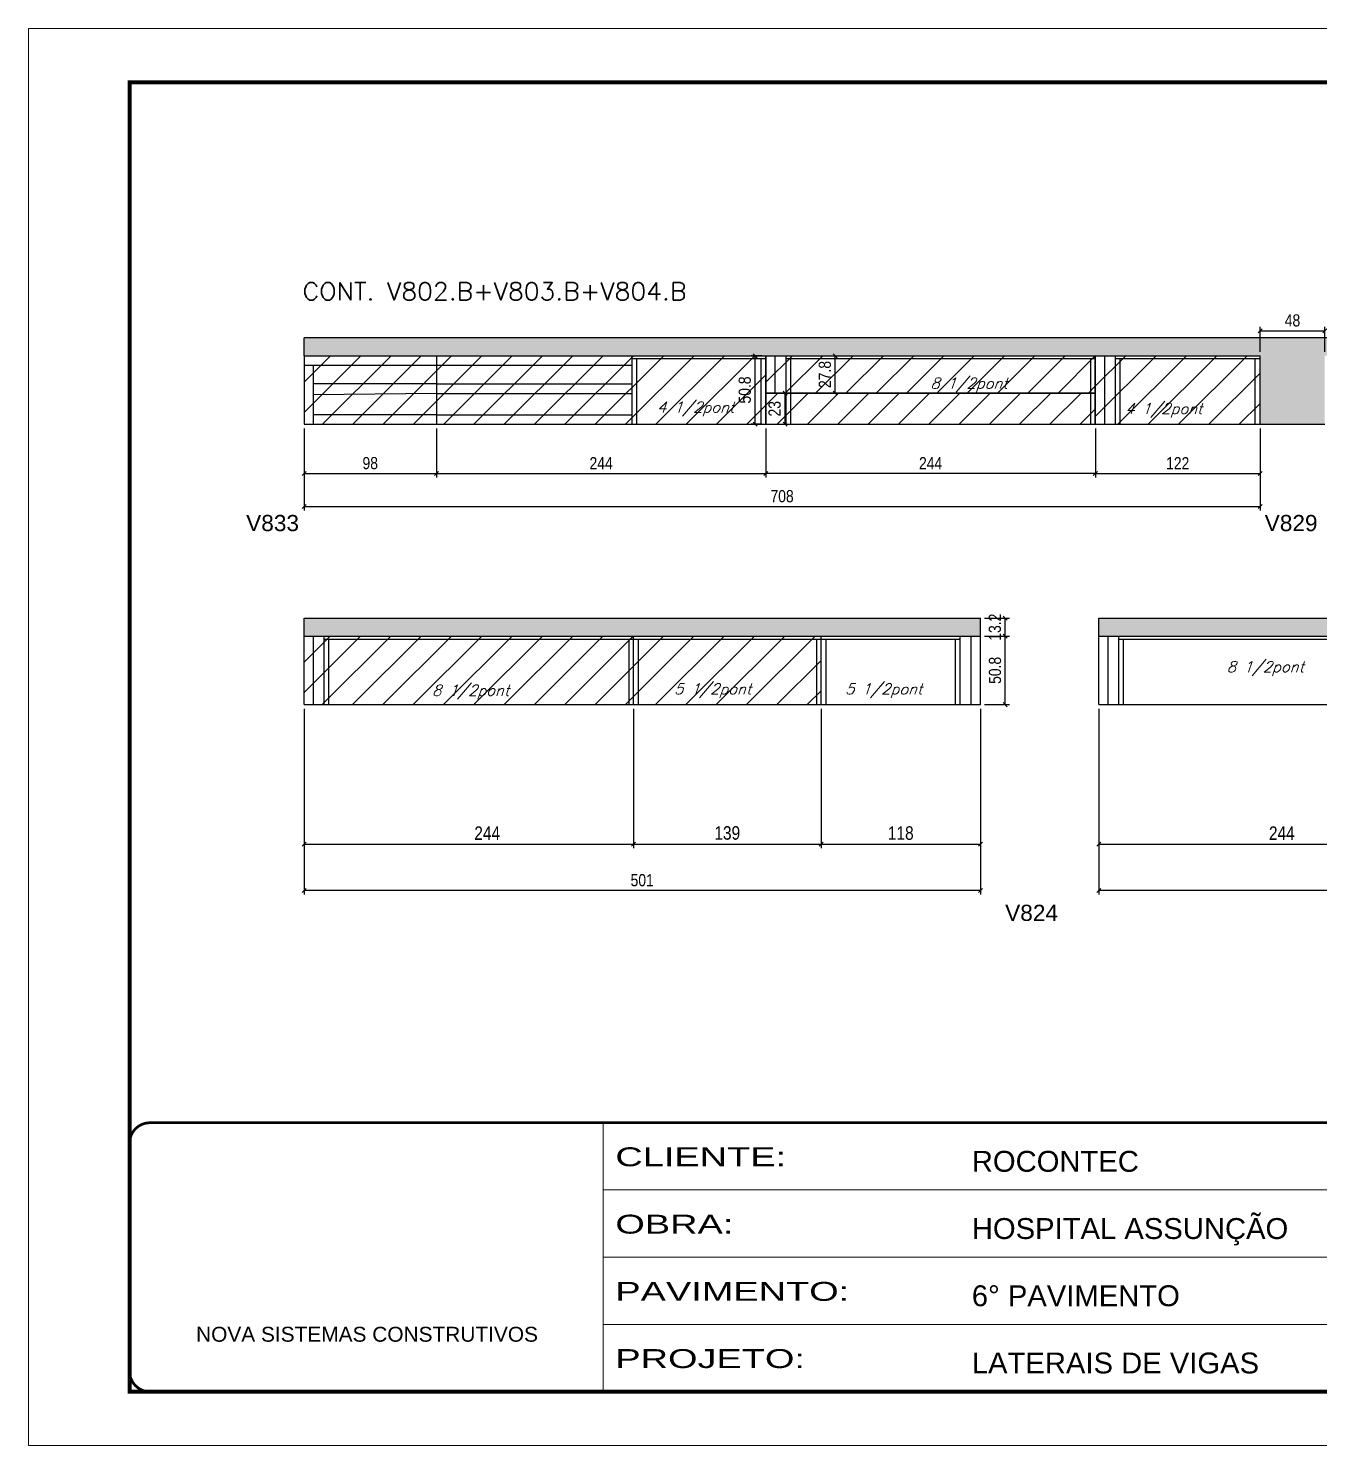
# Model space of a CAD drawing. Extents: x -20960 to -5926, y -2106 to 21915.
# Drawn here: x -7438 to -6482, y 18568 to 19618 of the extents above; entities that cross this region are included whole.
import ezdxf

# ---------------------------------------------------------------- set-up
doc = ezdxf.new("R2010")
doc.units = 0
doc.linetypes.add('CONTINUO', pattern=[0])
doc.linetypes.add('DASHED', pattern=[0.75, 0.5, -0.25])
for name, color, linetype in [('5', 5, 'Continuous'), ('COTA', 241, 'Continuous'), ('Painéis', 200, 'Continuous'), ('Reaproveitamento', 251, 'Continuous'), ('SARR_2.2x7', 40, 'Continuous'), ('SARR_3.5x7', 81, 'Continuous'), ('texto', 7, 'Continuous')]:
    doc.layers.add(name, color=color, linetype=linetype)
for name, color, linetype, lineweight in [('Folhas', 255, 'Continuous', 9), ('SARRAFO DE PRESSAO', 251, 'DASHED', 9), ('Texto Seção', 7, 'Continuous', 15)]:
    doc.layers.add(name, color=color, linetype=linetype, lineweight=lineweight)
doc.styles.add('ARIAL', font='arial.ttf')
doc.styles.add('COTA TECNICA', font='techl___.ttf', dxfattribs={"height": 10})
doc.styles.add('COTA TECNICA-50', font='techl___.ttf', dxfattribs={"height": 9})
doc.styles.add('REGUA-120', font='ROMANS.shx', dxfattribs={"height": 15})
doc.styles.add('Romans', font='romans.shx')
doc.styles.get("Standard").update_dxf_attribs({"font": 'arial.ttf'})
doc.styles.add('Tecnologia', font='')
doc.styles.get('Tecnologia').set_extended_font_data('Forgotten Futurist')
doc.dimstyles.new('COTA PAINEL-50', dxfattribs={"dimtxt": 9, "dimasz": 3, "dimexe": 3, "dimexo": 3, "dimgap": 3, "dimtad": 1, "dimdec": 1, "dimzin": 12, "dimdsep": 46, "dimtxsty": 'COTA TECNICA-50', "dimblk1": 'OBLIQUE', "dimblk2": 'OBLIQUE', "dimsah": 1, "dimcen": 0.9, "dimclrd": 4, "dimclre": 4, "dimclrt": 240, "dimadec": 1, "dimazin": 3, "dimtfac": 1, "dimtdec": 1, "dimtmove": 0, "dimatfit": 3, "dimfxl": 1, "dimtolj": 1, "dimtzin": 12, "dimarcsym": 0})
doc.dimstyles.new('PAINEL', dxfattribs={"dimtxt": 10, "dimasz": 3, "dimexe": 3, "dimexo": 3, "dimgap": 3, "dimtad": 1, "dimdec": 1, "dimzin": 12, "dimdsep": 46, "dimtxsty": 'COTA TECNICA', "dimblk1": 'OBLIQUE', "dimblk2": 'OBLIQUE', "dimsah": 1, "dimcen": 0.9, "dimclrd": 4, "dimclre": 4, "dimclrt": 240, "dimadec": 1, "dimazin": 3, "dimtfac": 1, "dimtdec": 1, "dimtmove": 0, "dimatfit": 3, "dimfxl": 1, "dimtolj": 1, "dimtzin": 12, "dimarcsym": 0})
pattern_1 = [(50, (1585, 0), (5.4655401, -0.4781726), [0.5715, -6.2865]), (355, (1585, 0), (-1.0573026, 5.7317054), [0.4572, -5.0292175]), (100.451445, (1585.4555, -0.04), (4.4082374, 5.2535326), [0.4857003, -5.3427073]), (46.1842, (1585, 1.524), (8.1323712, -1.2612698), [0.85725, -9.42975]), (96.635558, (1585.678, 1.419), (7.122124, 7.4227837), [0.7285507, -8.0140682]), (351.18415, (1585, 1.524), (7.122124, 7.4227837), [0.685799, -7.543792]), (21, (1585.762, 1.143), (4.5484317, -3.0679559), [0.5715, -6.2865]), (326, (1585.762, 1.143), (1.8540609, 5.525639), [0.4572, -5.0292]), (71.451445, (1586.141, 0.8873), (6.4024926, 2.4576831), [0.4857003, -5.3426981]), (37.5, (1585, 0), (0.0926581, 2.53665117), [0, -4.96824, 0, -5.1054, 0, -5.04825]), (7.5, (1585, 0), (2.00458988, 3.00541724), [0, -2.91084, 0, -4.85394, 0, -1.92405]), (327.5, (1583.3007, 0), (4.06771786, -0.17186232), [0, -1.905, 0, -5.9436, 0, -7.8867]), (317.5, (1582.5387, 0), (4.44387544, 0.76279473), [0, -2.4765, 0, -3.94716, 0, -5.6007])]
pattern_2 = [(45, (-1973.952, 1689.074), (-11.22532, 11.22532), [])]
pattern_3 = [(45, (-3034.724, 1481.363), (-11.22532, 11.22532), [])]
pattern_4 = [(45, (1585, 0), (-11.22532, 11.22532), [])]

# ---------------------------------------------------------------- blocks, each defined once
blk = doc.blocks.new('9999999999')
at = {"color": 30, "linetype": 'CONTINUO'}
for p, q in [((98564.6, 34230.2), (98564.6, 34429.4)), ((98564.6, 34379.6), (99584, 34379.6)), ((98564.6, 34329.8), (99488, 34329.8)), ((98564.6, 34280), (99488, 34280))]:
    blk.add_line(p, q, dxfattribs=at)
at = {"color": 30, "linetype": 'CONTINUO', "const_width": 2}
blk.add_lwpolyline([(99584, 34230.2), (99584, 34414.4, 0.414214), (99569, 34429.4), (98229, 34429.4, 0.414214), (98214, 34414.4), (98214, 34245.2, 0.414214), (98229, 34230.2), (99584, 34230.2)], format="xyb", dxfattribs=at)
at = {"layer": 'Folhas'}
blk.add_lwpolyline([(98139, 34190.2), (99624, 34190.2), (99624, 35240.2), (98139, 35240.2)], close=True, dxfattribs=at)
at = {"layer": 'Folhas', "color": 30, "const_width": 3}
blk.add_lwpolyline([(98214, 34230.2), (99584, 34230.2), (99584, 35200.2), (98214, 35200.2)], close=True, dxfattribs=at)
at = {"color": 7, "linetype": 'Continuous', "ltscale": 5, "style": 'ARIAL'}
for s, height, p in [('ROCONTEC', 15.48, (98837.7, 34393.1)), ('HOSPITAL ASSUNÇÃO', 15.483, (98837.7, 34343.3)), ('6° PAVIMENTO', 15.483, (98837.7, 34293.5)), ('NOVA SISTEMAS CONSTRUTIVOS', 11.059, (98263.2, 34267.2)), ('LATERAIS DE VIGAS', 15.483, (98837.7, 34243.7))]:
    blk.add_text(s, height=height, dxfattribs=at).set_placement(p)
at = {"layer": 'Folhas', "color": 7, "style": 'Tecnologia', "width": 1.5}
for s, p in [('CLIENTE:', (98573.7, 34397.2)), ('OBRA:', (98573.7, 34347.3)), ('PAVIMENTO:', (98573.7, 34297.5)), ('PROJETO:', (98573.7, 34247.7))]:
    blk.add_text(s, height=14, dxfattribs=at).set_placement(p)
blk = doc.blocks.new('_Oblique')
at = {"color": 0, "linetype": 'ByBlock', "lineweight": -2}
blk.add_line((-0.5, -0.5), (0.5, 0.5), dxfattribs=at)
blk = doc.blocks.new('*D396')
at = {"layer": 'COTA', "color": 4, "lineweight": -2, "transparency": 16777216}
for p, q in [((-6648.3, 19321.9), (-6648.3, 19285.5)), ((-6526.3, 19321.9), (-6526.3, 19285.5)), ((-6648.3, 19288.5), (-6526.3, 19288.5))]:
    blk.add_line(p, q, dxfattribs=at)
at = {"layer": 'Defpoints', "color": 0, "transparency": 16777216}
for p in [(-6648.3, 19324.9), (-6526.3, 19324.9), (-6526.3, 19288.5)]:
    blk.add_point(p, dxfattribs=at)
at = {"layer": 'COTA', "color": 4, "lineweight": -2, "transparency": 16777216, "xscale": 3, "yscale": 3, "zscale": 3, "rotation": 180}
blk.add_blockref('_Oblique', (-6648.3, 19288.5), dxfattribs=at)
at = {"layer": 'COTA', "color": 4, "lineweight": -2, "transparency": 16777216, "xscale": 3, "yscale": 3, "zscale": 3}
blk.add_blockref('_Oblique', (-6526.3, 19288.5), dxfattribs=at)
at = {"layer": 'COTA', "color": 240, "transparency": 16777216, "insert": (-6587.3, 19296.1), "char_height": 9, "attachment_point": 5, "style": 'COTA TECNICA-50'}
blk.add_mtext('\\A1;122', dxfattribs=at)
blk = doc.blocks.new('*D330')
at = {"layer": 'COTA', "color": 4, "lineweight": -2, "transparency": 16777216}
for p, q in [((-6892.3, 19321.9), (-6892.3, 19285.5)), ((-6648.3, 19321.9), (-6648.3, 19285.5)), ((-6648.3, 19288.5), (-6892.3, 19288.5))]:
    blk.add_line(p, q, dxfattribs=at)
at = {"layer": 'Defpoints', "color": 0, "transparency": 16777216}
for p in [(-6892.3, 19324.9), (-6648.3, 19324.9), (-6892.3, 19288.5)]:
    blk.add_point(p, dxfattribs=at)
at = {"layer": 'COTA', "color": 4, "lineweight": -2, "transparency": 16777216, "xscale": 3, "yscale": 3, "zscale": 3, "rotation": 180}
blk.add_blockref('_Oblique', (-6892.3, 19288.5), dxfattribs=at)
at = {"layer": 'COTA', "color": 4, "lineweight": -2, "transparency": 16777216, "xscale": 3, "yscale": 3, "zscale": 3}
blk.add_blockref('_Oblique', (-6648.3, 19288.5), dxfattribs=at)
at = {"layer": 'COTA', "color": 240, "transparency": 16777216, "insert": (-6770.3, 19296.1), "char_height": 9, "attachment_point": 5, "style": 'COTA TECNICA-50'}
blk.add_mtext('\\A1;244', dxfattribs=at)
blk = doc.blocks.new('*D397')
at = {"layer": 'COTA', "color": 4, "lineweight": -2, "transparency": 16777216}
for p, q in [((-7136.3, 19321.9), (-7136.3, 19285.5)), ((-6892.3, 19321.9), (-6892.3, 19285.5)), ((-7136.3, 19288.5), (-6892.3, 19288.5))]:
    blk.add_line(p, q, dxfattribs=at)
at = {"layer": 'Defpoints', "color": 0, "transparency": 16777216}
for p in [(-7136.3, 19324.9), (-6892.3, 19324.9), (-6892.3, 19288.5)]:
    blk.add_point(p, dxfattribs=at)
at = {"layer": 'COTA', "color": 4, "lineweight": -2, "transparency": 16777216, "xscale": 3, "yscale": 3, "zscale": 3, "rotation": 180}
blk.add_blockref('_Oblique', (-7136.3, 19288.5), dxfattribs=at)
at = {"layer": 'COTA', "color": 4, "lineweight": -2, "transparency": 16777216, "xscale": 3, "yscale": 3, "zscale": 3}
blk.add_blockref('_Oblique', (-6892.3, 19288.5), dxfattribs=at)
at = {"layer": 'COTA', "color": 240, "transparency": 16777216, "insert": (-7014.3, 19296.1), "char_height": 9, "attachment_point": 5, "style": 'COTA TECNICA-50'}
blk.add_mtext('\\A1;244', dxfattribs=at)
blk = doc.blocks.new('*D398')
at = {"layer": 'COTA', "color": 4, "lineweight": -2, "transparency": 16777216}
for p, q in [((-6526.3, 19378.7), (-6526.3, 19397.2)), ((-6526.3, 19394.2), (-6478.3, 19394.2)), ((-6478.3, 19378.7), (-6478.3, 19397.2))]:
    blk.add_line(p, q, dxfattribs=at)
at = {"layer": 'Defpoints', "color": 0, "transparency": 16777216}
for p in [(-6478.3, 19394.2), (-6526.3, 19375.7), (-6478.3, 19375.7)]:
    blk.add_point(p, dxfattribs=at)
at = {"layer": 'COTA', "color": 4, "lineweight": -2, "transparency": 16777216, "xscale": 3, "yscale": 3, "zscale": 3, "rotation": 180}
blk.add_blockref('_Oblique', (-6526.3, 19394.2), dxfattribs=at)
at = {"layer": 'COTA', "color": 4, "lineweight": -2, "transparency": 16777216, "xscale": 3, "yscale": 3, "zscale": 3}
blk.add_blockref('_Oblique', (-6478.3, 19394.2), dxfattribs=at)
at = {"layer": 'COTA', "color": 240, "transparency": 16777216, "insert": (-6502.3, 19401.8), "char_height": 9, "attachment_point": 5, "style": 'COTA TECNICA-50'}
blk.add_mtext('\\A1;48', dxfattribs=at)
blk = doc.blocks.new('*D331')
at = {"layer": 'COTA', "color": 4, "lineweight": -2, "transparency": 16777216}
for p, q in [((-7234.3, 19321.9), (-7234.3, 19285.5)), ((-7136.3, 19321.9), (-7136.3, 19285.5)), ((-7234.3, 19288.5), (-7136.3, 19288.5))]:
    blk.add_line(p, q, dxfattribs=at)
at = {"layer": 'Defpoints', "color": 0, "transparency": 16777216}
for p in [(-7234.3, 19324.9), (-7136.3, 19324.9), (-7136.3, 19288.5)]:
    blk.add_point(p, dxfattribs=at)
at = {"layer": 'COTA', "color": 4, "lineweight": -2, "transparency": 16777216, "xscale": 3, "yscale": 3, "zscale": 3, "rotation": 180}
blk.add_blockref('_Oblique', (-7234.3, 19288.5), dxfattribs=at)
at = {"layer": 'COTA', "color": 4, "lineweight": -2, "transparency": 16777216, "xscale": 3, "yscale": 3, "zscale": 3}
blk.add_blockref('_Oblique', (-7136.3, 19288.5), dxfattribs=at)
at = {"layer": 'COTA', "color": 240, "transparency": 16777216, "insert": (-7185.3, 19296.1), "char_height": 9, "attachment_point": 5, "style": 'COTA TECNICA-50'}
blk.add_mtext('\\A1;98', dxfattribs=at)
blk = doc.blocks.new('*D399')
at = {"layer": 'COTA', "color": 4, "lineweight": -2, "ltscale": 25, "transparency": 16777216}
for p, q in [((-6645.8, 19114.2), (-6645.8, 19010.9)), ((-6401.8, 19114.2), (-6401.8, 19010.9)), ((-6645.8, 19013.9), (-6401.8, 19013.9))]:
    blk.add_line(p, q, dxfattribs=at)
at = {"layer": 'Defpoints', "color": 0, "ltscale": 25, "transparency": 16777216}
for p in [(-6645.8, 19117.2), (-6401.8, 19117.2), (-6401.8, 19013.9)]:
    blk.add_point(p, dxfattribs=at)
at = {"layer": 'COTA', "color": 4, "lineweight": -2, "ltscale": 25, "transparency": 16777216, "xscale": 3, "yscale": 3, "zscale": 3, "rotation": 180}
blk.add_blockref('_Oblique', (-6645.8, 19013.9), dxfattribs=at)
at = {"layer": 'COTA', "color": 4, "lineweight": -2, "ltscale": 25, "transparency": 16777216, "xscale": 3, "yscale": 3, "zscale": 3}
blk.add_blockref('_Oblique', (-6401.8, 19013.9), dxfattribs=at)
at = {"layer": 'COTA', "color": 240, "ltscale": 25, "transparency": 16777216, "insert": (-6510.2, 19022), "char_height": 10, "attachment_point": 5, "style": 'COTA TECNICA'}
blk.add_mtext('\\A1;244', dxfattribs=at)
blk = doc.blocks.new('*D401')
at = {"layer": 'COTA', "color": 4, "lineweight": -2, "ltscale": 25, "transparency": 16777216}
for p, q in [((-6645.8, 19114.2), (-6645.8, 18976.5)), ((-6091.9, 19067.2), (-6091.9, 18976.5)), ((-6091.9, 18979.5), (-6645.8, 18979.5))]:
    blk.add_line(p, q, dxfattribs=at)
at = {"layer": 'Defpoints', "color": 0, "ltscale": 25, "transparency": 16777216}
for p in [(-6645.8, 19117.2), (-6091.9, 19070.2), (-6645.8, 18979.5)]:
    blk.add_point(p, dxfattribs=at)
at = {"layer": 'COTA', "color": 4, "lineweight": -2, "ltscale": 25, "transparency": 16777216, "xscale": 3, "yscale": 3, "zscale": 3, "rotation": 180}
blk.add_blockref('_Oblique', (-6645.8, 18979.5), dxfattribs=at)
at = {"layer": 'COTA', "color": 4, "lineweight": -2, "ltscale": 25, "transparency": 16777216, "xscale": 3, "yscale": 3, "zscale": 3}
blk.add_blockref('_Oblique', (-6091.9, 18979.5), dxfattribs=at)
at = {"layer": 'COTA', "color": 240, "ltscale": 25, "transparency": 16777216, "insert": (-6368.8, 18987.6), "char_height": 10, "attachment_point": 5, "style": 'COTA TECNICA'}
blk.add_mtext('\\A1;554', dxfattribs=at)
blk = doc.blocks.new('*D402')
at = {"layer": 'COTA', "color": 4, "lineweight": -2, "ltscale": 25, "transparency": 16777216}
for p, q in [((-7234.3, 19114.2), (-7234.3, 19010.9)), ((-6990.3, 19114.2), (-6990.3, 19010.9)), ((-7234.3, 19013.9), (-6990.3, 19013.9))]:
    blk.add_line(p, q, dxfattribs=at)
at = {"layer": 'Defpoints', "color": 0, "ltscale": 25, "transparency": 16777216}
for p in [(-7234.3, 19117.2), (-6990.3, 19117.2), (-6990.3, 19013.9)]:
    blk.add_point(p, dxfattribs=at)
at = {"layer": 'COTA', "color": 4, "lineweight": -2, "ltscale": 25, "transparency": 16777216, "xscale": 3, "yscale": 3, "zscale": 3, "rotation": 180}
blk.add_blockref('_Oblique', (-7234.3, 19013.9), dxfattribs=at)
at = {"layer": 'COTA', "color": 4, "lineweight": -2, "ltscale": 25, "transparency": 16777216, "xscale": 3, "yscale": 3, "zscale": 3}
blk.add_blockref('_Oblique', (-6990.3, 19013.9), dxfattribs=at)
at = {"layer": 'COTA', "color": 240, "ltscale": 25, "transparency": 16777216, "insert": (-7098.7, 19022), "char_height": 10, "attachment_point": 5, "style": 'COTA TECNICA'}
blk.add_mtext('\\A1;244', dxfattribs=at)
blk = doc.blocks.new('*D403')
at = {"layer": 'COTA', "color": 4, "lineweight": -2, "ltscale": 25, "transparency": 16777216}
for p, q in [((-6990.3, 19114.2), (-6990.3, 19010.9)), ((-6851.4, 19114.2), (-6851.4, 19010.9)), ((-6990.3, 19013.9), (-6851.4, 19013.9))]:
    blk.add_line(p, q, dxfattribs=at)
at = {"layer": 'Defpoints', "color": 0, "ltscale": 25, "transparency": 16777216}
for p in [(-6990.3, 19117.2), (-6851.4, 19117.2), (-6851.4, 19013.9)]:
    blk.add_point(p, dxfattribs=at)
at = {"layer": 'COTA', "color": 4, "lineweight": -2, "ltscale": 25, "transparency": 16777216, "xscale": 3, "yscale": 3, "zscale": 3, "rotation": 180}
blk.add_blockref('_Oblique', (-6990.3, 19013.9), dxfattribs=at)
at = {"layer": 'COTA', "color": 4, "lineweight": -2, "ltscale": 25, "transparency": 16777216, "xscale": 3, "yscale": 3, "zscale": 3}
blk.add_blockref('_Oblique', (-6851.4, 19013.9), dxfattribs=at)
at = {"layer": 'COTA', "color": 240, "ltscale": 25, "transparency": 16777216, "insert": (-6920.9, 19022.1), "char_height": 10, "attachment_point": 5, "style": 'COTA TECNICA'}
blk.add_mtext('\\A1;139', dxfattribs=at)
blk = doc.blocks.new('*D404')
at = {"layer": 'COTA', "color": 4, "lineweight": -2, "ltscale": 25, "transparency": 16777216}
for p, q in [((-6851.4, 19114.2), (-6851.4, 19010.9)), ((-6733.4, 19114.2), (-6733.4, 19010.9)), ((-6851.4, 19013.9), (-6733.4, 19013.9))]:
    blk.add_line(p, q, dxfattribs=at)
at = {"layer": 'Defpoints', "color": 0, "ltscale": 25, "transparency": 16777216}
for p in [(-6851.4, 19117.2), (-6733.4, 19117.2), (-6733.4, 19013.9)]:
    blk.add_point(p, dxfattribs=at)
at = {"layer": 'COTA', "color": 4, "lineweight": -2, "ltscale": 25, "transparency": 16777216, "xscale": 3, "yscale": 3, "zscale": 3, "rotation": 180}
blk.add_blockref('_Oblique', (-6851.4, 19013.9), dxfattribs=at)
at = {"layer": 'COTA', "color": 4, "lineweight": -2, "ltscale": 25, "transparency": 16777216, "xscale": 3, "yscale": 3, "zscale": 3}
blk.add_blockref('_Oblique', (-6733.4, 19013.9), dxfattribs=at)
at = {"layer": 'COTA', "color": 240, "ltscale": 25, "transparency": 16777216, "insert": (-6792.4, 19022), "char_height": 10, "attachment_point": 5, "style": 'COTA TECNICA'}
blk.add_mtext('\\A1;118', dxfattribs=at)
blk = doc.blocks.new('*D405')
at = {"layer": 'COTA', "color": 4, "lineweight": -2, "transparency": 16777216}
for p, q in [((-6889.3, 19347.9), (-6875.1, 19347.9)), ((-6878.1, 19324.9), (-6878.1, 19347.9)), ((-6889.3, 19324.9), (-6875.1, 19324.9))]:
    blk.add_line(p, q, dxfattribs=at)
at = {"layer": 'Defpoints', "color": 0, "transparency": 16777216}
for p in [(-6892.3, 19347.9), (-6878.1, 19347.9), (-6892.3, 19324.9)]:
    blk.add_point(p, dxfattribs=at)
at = {"layer": 'COTA', "color": 4, "lineweight": -2, "transparency": 16777216, "xscale": 3, "yscale": 3, "zscale": 3}
for p, rotation in [((-6878.1, 19347.9), 90), ((-6878.1, 19324.9), 270)]:
    blk.add_blockref('_Oblique', p, dxfattribs=dict(at, rotation=rotation))
at = {"layer": 'COTA', "color": 240, "transparency": 16777216, "insert": (-6885.8, 19336.4), "char_height": 9, "attachment_point": 5, "rotation": 90, "style": 'COTA TECNICA-50'}
blk.add_mtext('\\A1;23', dxfattribs=at)
blk = doc.blocks.new('*D406')
at = {"layer": 'COTA', "color": 4, "lineweight": -2, "transparency": 16777216}
for p, q in [((-6841, 19347.9), (-6841, 19375.7)), ((-6852.2, 19347.9), (-6838, 19347.9))]:
    blk.add_line(p, q, dxfattribs=at)
at = {"layer": 'Defpoints', "color": 0, "transparency": 16777216}
for p in [(-6841, 19375.7), (-6841, 19375.7), (-6855.2, 19347.9)]:
    blk.add_point(p, dxfattribs=at)
at = {"layer": 'COTA', "color": 4, "lineweight": -2, "transparency": 16777216, "xscale": 3, "yscale": 3, "zscale": 3}
for p, rotation in [((-6841, 19375.7), 90), ((-6841, 19347.9), 270)]:
    blk.add_blockref('_Oblique', p, dxfattribs=dict(at, rotation=rotation))
at = {"layer": 'COTA', "color": 240, "transparency": 16777216, "insert": (-6848.6, 19361.8), "char_height": 9, "attachment_point": 5, "rotation": 90, "style": 'COTA TECNICA-50'}
blk.add_mtext('\\A1;27.8', dxfattribs=at)
blk = doc.blocks.new('*D407')
at = {"layer": 'COTA', "color": 4, "lineweight": -2, "transparency": 16777216}
for p, q in [((-6895.3, 19375.7), (-6903.2, 19375.7)), ((-6900.2, 19324.9), (-6900.2, 19375.7)), ((-6895.3, 19324.9), (-6903.2, 19324.9))]:
    blk.add_line(p, q, dxfattribs=at)
at = {"layer": 'Defpoints', "color": 0, "transparency": 16777216}
for p in [(-6900.2, 19375.7), (-6892.3, 19375.7), (-6892.3, 19324.9)]:
    blk.add_point(p, dxfattribs=at)
at = {"layer": 'COTA', "color": 4, "lineweight": -2, "transparency": 16777216, "xscale": 3, "yscale": 3, "zscale": 3}
for p, rotation in [((-6900.2, 19375.7), 90), ((-6900.2, 19324.9), 270)]:
    blk.add_blockref('_Oblique', p, dxfattribs=dict(at, rotation=rotation))
at = {"layer": 'COTA', "color": 240, "transparency": 16777216, "insert": (-6907.9, 19350.3), "char_height": 9, "attachment_point": 5, "rotation": 90, "style": 'COTA TECNICA-50'}
blk.add_mtext('\\A1;50.8', dxfattribs=at)
blk = doc.blocks.new('*D408')
at = {"layer": 'COTA', "color": 4, "lineweight": -2, "transparency": 16777216}
for p, q in [((-6730.4, 19168), (-6712, 19168)), ((-6715, 19117.2), (-6715, 19168)), ((-6730.4, 19117.2), (-6712, 19117.2))]:
    blk.add_line(p, q, dxfattribs=at)
at = {"layer": 'Defpoints', "color": 0, "transparency": 16777216}
for p in [(-6733.4, 19168), (-6715, 19168), (-6733.4, 19117.2)]:
    blk.add_point(p, dxfattribs=at)
at = {"layer": 'COTA', "color": 4, "lineweight": -2, "transparency": 16777216, "xscale": 3, "yscale": 3, "zscale": 3}
for p, rotation in [((-6715, 19168), 90), ((-6715, 19117.2), 270)]:
    blk.add_blockref('_Oblique', p, dxfattribs=dict(at, rotation=rotation))
at = {"layer": 'COTA', "color": 240, "transparency": 16777216, "insert": (-6722.6, 19142.6), "char_height": 9, "attachment_point": 5, "rotation": 90, "style": 'COTA TECNICA-50'}
blk.add_mtext('\\A1;50.8', dxfattribs=at)
blk = doc.blocks.new('*D337')
at = {"layer": 'COTA', "color": 4, "lineweight": -2, "transparency": 16777216}
for p, q in [((-6730.4, 19181.2), (-6712, 19181.2)), ((-6715, 19168), (-6715, 19181.2)), ((-6730.4, 19168), (-6712, 19168))]:
    blk.add_line(p, q, dxfattribs=at)
at = {"layer": 'Defpoints', "color": 0, "transparency": 16777216}
for p in [(-6733.4, 19181.2), (-6715, 19181.2), (-6733.4, 19168)]:
    blk.add_point(p, dxfattribs=at)
at = {"layer": 'COTA', "color": 4, "lineweight": -2, "transparency": 16777216, "xscale": 3, "yscale": 3, "zscale": 3}
for p, rotation in [((-6715, 19181.2), 90), ((-6715, 19168), 270)]:
    blk.add_blockref('_Oblique', p, dxfattribs=dict(at, rotation=rotation))
at = {"layer": 'COTA', "color": 240, "transparency": 16777216, "insert": (-6722.7, 19174.6), "char_height": 9, "attachment_point": 5, "rotation": 90, "style": 'COTA TECNICA-50'}
blk.add_mtext('\\A1;13.2', dxfattribs=at)
blk = doc.blocks.new('*D410')
at = {"layer": 'COTA', "color": 4, "lineweight": -2, "transparency": 16777216}
for p, q in [((-7234.3, 19114.2), (-7234.3, 18976.5)), ((-6733.4, 19114.2), (-6733.4, 18976.5)), ((-6733.4, 18979.5), (-7234.3, 18979.5))]:
    blk.add_line(p, q, dxfattribs=at)
at = {"layer": 'Defpoints', "color": 0, "transparency": 16777216}
for p in [(-7234.3, 19117.2), (-6733.4, 19117.2), (-7234.3, 18979.5)]:
    blk.add_point(p, dxfattribs=at)
at = {"layer": 'COTA', "color": 4, "lineweight": -2, "transparency": 16777216, "xscale": 3, "yscale": 3, "zscale": 3, "rotation": 180}
blk.add_blockref('_Oblique', (-7234.3, 18979.5), dxfattribs=at)
at = {"layer": 'COTA', "color": 4, "lineweight": -2, "transparency": 16777216, "xscale": 3, "yscale": 3, "zscale": 3}
blk.add_blockref('_Oblique', (-6733.4, 18979.5), dxfattribs=at)
at = {"layer": 'COTA', "color": 240, "transparency": 16777216, "insert": (-6983.9, 18987.1), "char_height": 9, "attachment_point": 5, "style": 'COTA TECNICA-50'}
blk.add_mtext('\\A1;501', dxfattribs=at)
blk = doc.blocks.new('*D411')
at = {"layer": 'COTA', "color": 4, "lineweight": -2, "transparency": 16777216}
for p, q in [((-7234.3, 19321.9), (-7234.3, 19261)), ((-6526.3, 19321.9), (-6526.3, 19261)), ((-7234.3, 19264), (-6526.3, 19264))]:
    blk.add_line(p, q, dxfattribs=at)
at = {"layer": 'Defpoints', "color": 0, "transparency": 16777216}
for p in [(-7234.3, 19324.9), (-6526.3, 19324.9), (-6526.3, 19264)]:
    blk.add_point(p, dxfattribs=at)
at = {"layer": 'COTA', "color": 4, "lineweight": -2, "transparency": 16777216, "xscale": 3, "yscale": 3, "zscale": 3, "rotation": 180}
blk.add_blockref('_Oblique', (-7234.3, 19264), dxfattribs=at)
at = {"layer": 'COTA', "color": 4, "lineweight": -2, "transparency": 16777216, "xscale": 3, "yscale": 3, "zscale": 3}
blk.add_blockref('_Oblique', (-6526.3, 19264), dxfattribs=at)
at = {"layer": 'COTA', "color": 240, "transparency": 16777216, "insert": (-6880.3, 19271.6), "char_height": 9, "attachment_point": 5, "style": 'COTA TECNICA-50'}
blk.add_mtext('\\A1;708', dxfattribs=at)

msp = doc.modelspace()

# ---------------------------------------------------------------- hatches: boundary and pattern name
at = {"layer": 'COTA', "linetype": 'ByBlock'}
h = msp.add_hatch(dxfattribs=at)
h.set_pattern_fill('AR-CONC', color=256, scale=0.03)
h.set_pattern_definition(pattern_1)
h.paths.add_polyline_path([(-6478.35, 19375.73), (-6180.34, 19375.73), (-6180.34, 19388.93), (-7234.35, 19388.93), (-7234.35, 19375.73), (-6892.35, 19375.73), (-6648.35, 19375.73), (-6526.35, 19375.73), (-6526.35, 19331.93), (-6526.35, 19324.93), (-6478.35, 19324.93)])
h = msp.add_hatch(dxfattribs=at)
h.set_pattern_fill('AR-CONC', color=256, scale=0.03)
h.set_pattern_definition(pattern_1)
h.paths.add_polyline_path([(-6748.37, 19168.02), (-6733.37, 19168.02), (-6733.37, 19181.22), (-7234.35, 19181.22), (-7234.35, 19168.02)])
h = msp.add_hatch(dxfattribs=at)
h.set_pattern_fill('AR-CONC', color=256, scale=0.03)
h.set_pattern_definition(pattern_1)
h.paths.add_polyline_path([(-6157.86, 19168.02), (-6091.86, 19168.02), (-6091.86, 19181.22), (-6645.84, 19181.22), (-6645.84, 19168.02)])
at = {"layer": 'Reaproveitamento', "transparency": 33554684}
h = msp.add_hatch(dxfattribs=at)
h.set_pattern_fill('ANSI31', color=256, scale=5)
h.set_pattern_definition(pattern_4)
h.paths.add_polyline_path([(-7136.35, 19375.73), (-7234.35, 19375.73), (-7234.35, 19324.93), (-7136.35, 19324.93)])
h = msp.add_hatch(dxfattribs=at)
h.set_pattern_fill('ANSI31', color=256, scale=5)
h.set_pattern_definition(pattern_4)
h.paths.add_polyline_path([(-7136.35, 19375.73), (-7136.35, 19324.93), (-6892.35, 19324.93), (-6892.35, 19375.73)])
at = {"layer": 'Reaproveitamento'}
h = msp.add_hatch(dxfattribs=at)
h.set_pattern_fill('ANSI31', color=256, scale=5)
h.set_pattern_definition(pattern_2)
h.paths.add_polyline_path([(-6648.35, 19347.93), (-6648.35, 19375.73), (-6892.35, 19375.73), (-6892.35, 19347.93)])
h = msp.add_hatch(dxfattribs=at)
h.set_pattern_fill('ANSI31', color=256, scale=5)
h.set_pattern_definition(pattern_2)
h.paths.add_polyline_path([(-6526.35, 19324.93), (-6526.35, 19331.93), (-6526.35, 19375.73), (-6648.35, 19375.73), (-6648.35, 19324.93)])
at = {"layer": 'Reaproveitamento', "transparency": 33554684}
h = msp.add_hatch(dxfattribs=at)
h.set_pattern_fill('ANSI31', color=256, scale=5)
h.set_pattern_definition(pattern_4)
h.paths.add_polyline_path([(-6892.35, 19347.93), (-6892.35, 19324.93), (-6648.35, 19324.93), (-6648.35, 19347.93)])
at = {"layer": 'Reaproveitamento'}
h = msp.add_hatch(dxfattribs=at)
h.set_pattern_fill('ANSI31', color=256, scale=5)
h.set_pattern_definition(pattern_3)
h.paths.add_polyline_path([(-7234.35, 19168.02), (-7234.35, 19117.22), (-6990.35, 19117.22), (-6990.35, 19168.02)])
h = msp.add_hatch(dxfattribs=at)
h.set_pattern_fill('ANSI31', color=256, scale=5)
h.set_pattern_definition(pattern_3)
h.paths.add_polyline_path([(-6990.35, 19117.22), (-6851.37, 19117.22), (-6851.37, 19168.02), (-6990.35, 19168.02)])

# ---------------------------------------------------------------- linework, layer by layer
at = {"layer": 'COTA', "linetype": 'ByBlock'}
for p, q in [((-6180.34, 19388.93), (-7234.35, 19388.93)), ((-7234.35, 19375.73), (-7234.35, 19388.93)), ((-6526.35, 19324.93), (-6478.35, 19324.93)), ((-7234.35, 19181.22), (-6733.37, 19181.22)), ((-7234.35, 19168.02), (-7234.35, 19181.22)), ((-6733.37, 19168.02), (-6733.37, 19181.22)), ((-6645.84, 19181.22), (-6091.86, 19181.22)), ((-6645.84, 19168.02), (-6645.84, 19181.22))]:
    msp.add_line(p, q, dxfattribs=at)
at = {"layer": 'Painéis', "ltscale": 25}
for p, q in [((-7234.35, 19375.73), (-7234.35, 19324.93)), ((-7234.35, 19375.73), (-7234.35, 19375.73)), ((-7136.35, 19375.73), (-7136.35, 19324.93)), ((-6892.35, 19375.73), (-6648.35, 19375.73)), ((-6892.35, 19375.73), (-6892.35, 19324.93)), ((-6648.35, 19375.73), (-6526.35, 19375.73)), ((-6648.35, 19375.73), (-6648.35, 19324.93)), ((-6648.35, 19324.93), (-6648.35, 19375.73)), ((-6892.35, 19347.93), (-6648.35, 19347.93)), ((-6648.35, 19347.93), (-6892.35, 19347.93)), ((-6526.35, 19324.93), (-6526.35, 19331.93)), ((-6892.35, 19324.93), (-6648.35, 19324.93)), ((-6648.35, 19324.93), (-6526.35, 19324.93)), ((-7234.35, 19117.22), (-7234.35, 19168.02)), ((-6990.35, 19117.22), (-6990.35, 19168.02)), ((-6851.37, 19117.22), (-6851.37, 19168.02)), ((-6748.37, 19168.02), (-6733.37, 19168.02)), ((-6748.37, 19168.02), (-6748.37, 19168.02)), ((-6733.37, 19117.22), (-6733.37, 19168.02)), ((-6645.84, 19117.22), (-6645.84, 19168.02))]:
    msp.add_line(p, q, dxfattribs=at)
at = {"layer": 'Painéis'}
for p, q in [((-7234.35, 19375.73), (-6892.35, 19375.73)), ((-6526.35, 19331.93), (-6526.35, 19375.73)), ((-7234.35, 19324.93), (-6892.35, 19324.93)), ((-7234.35, 19168.02), (-6748.37, 19168.02)), ((-6645.84, 19168.02), (-6157.86, 19168.02)), ((-7234.35, 19117.22), (-6733.37, 19117.22)), ((-6645.84, 19117.22), (-6157.86, 19117.22))]:
    msp.add_line(p, q, dxfattribs=at)
msp.add_lwpolyline([(-7234.35, 19117.22), (-7234.35, 19168.02)], dxfattribs=at)
at = {"layer": 'SARR_2.2x7', "linetype": 'Continuous'}
for p, q in [((-6991.35, 19373.53), (-6892.35, 19373.53)), ((-6885.35, 19347.93), (-6885.35, 19375.73)), ((-6877.35, 19373.53), (-6648.35, 19373.53)), ((-6641.35, 19324.93), (-6641.35, 19375.73)), ((-6633.35, 19373.53), (-6526.35, 19373.53)), ((-7234.35, 19368.73), (-7136.35, 19368.73)), ((-7227.35, 19324.93), (-7227.35, 19368.73)), ((-7136.35, 19368.73), (-6991.35, 19368.73)), ((-7136.35, 19354.76), (-7227.35, 19354.76)), ((-7136.35, 19354.76), (-6991.35, 19354.76)), ((-7136.35, 19347.76), (-7227.35, 19346.83)), ((-7136.35, 19347.76), (-6991.35, 19347.76)), ((-7136.35, 19331.93), (-7227.35, 19331.93)), ((-7136.35, 19331.93), (-6991.35, 19331.93)), ((-7227.35, 19117.22), (-7227.35, 19168.02)), ((-7219.35, 19165.82), (-6851.37, 19165.82)), ((-6851.37, 19165.82), (-6748.37, 19165.82)), ((-6740.37, 19117.22), (-6740.37, 19168.02)), ((-6638.84, 19117.22), (-6638.84, 19168.02)), ((-6630.84, 19165.82), (-6401.84, 19165.82))]:
    msp.add_line(p, q, dxfattribs=at)
at = {"layer": 'SARR_3.5x7'}
for p, q in [((-6991.35, 19324.93), (-6991.35, 19375.73)), ((-6987.85, 19324.93), (-6987.85, 19373.53)), ((-6895.85, 19324.93), (-6895.85, 19373.53)), ((-6892.35, 19324.93), (-6892.35, 19375.73)), ((-6877.35, 19324.93), (-6877.35, 19375.73)), ((-6873.85, 19324.93), (-6873.85, 19373.53)), ((-6651.85, 19373.53), (-6651.85, 19324.93)), ((-6648.35, 19373.53), (-6648.35, 19324.93)), ((-6633.35, 19324.93), (-6633.35, 19375.73)), ((-6629.85, 19324.93), (-6629.85, 19373.53)), ((-6529.85, 19324.93), (-6529.85, 19373.53)), ((-6526.35, 19324.93), (-6526.35, 19375.73)), ((-6877.35, 19324.93), (-6873.85, 19324.93)), ((-6651.85, 19324.93), (-6648.35, 19324.93)), ((-7219.35, 19117.22), (-7219.35, 19168.02)), ((-7215.85, 19117.22), (-7215.85, 19165.82)), ((-6993.85, 19165.82), (-6993.85, 19117.22)), ((-6986.82, 19165.82), (-6986.82, 19117.22)), ((-6854.87, 19165.82), (-6854.87, 19117.22)), ((-6847.84, 19165.82), (-6847.84, 19117.22)), ((-6751.87, 19117.22), (-6751.87, 19165.82)), ((-6748.37, 19117.22), (-6748.37, 19168.02)), ((-6630.84, 19117.22), (-6630.84, 19168.02)), ((-6627.34, 19117.22), (-6627.34, 19165.82))]:
    msp.add_line(p, q, dxfattribs=at)

# ---------------------------------------------------------------- block references
at = {"layer": 'SARRAFO DE PRESSAO', "color": 6, "linetype": 'ByBlock'}
msp.add_blockref('9999999999', (-105577.48, -15621.96), dxfattribs=at)

# ---------------------------------------------------------------- texts
at = {"layer": '5', "linetype": 'Continuous'}
for s, p in [('V833', (-7277.19, 19245.76)), ('V829', (-6522.88, 19245.76)), ('V824', (-6715.09, 18956.98))]:
    msp.add_text(s, height=12, rotation=0.00004, dxfattribs=at).set_placement(p)
at = {"layer": 'texto', "color": 2, "char_height": 8, "attachment_point": 5, "style": 'Romans'}
for s, insert in [('{\\Q19;\\C256;8 1/2pont}', (-6741.82, 19354.02)), ('{\\Q19;\\C256;4 1/2pont}', (-6944.29, 19336.28)), ('{\\Q19;\\C256;4 1/2pont}', (-6597.62, 19335.24)), ('{\\Q19;\\C256;8 1/2pont}', (-6522.45, 19143.93)), ('{\\Q19;\\C256;8 1/2pont}', (-7110.96, 19126.5)), ('{\\Q19;\\C256;5 1/2pont}', (-6931.73, 19127.55)), ('{\\Q19;\\C256;5 1/2pont}', (-6805.04, 19127.55))]:
    msp.add_mtext(s, dxfattribs=dict(at, insert=insert))
at = {"layer": 'Texto Seção', "style": 'REGUA-120', "width": 1.05}
msp.add_text('CONT. V802.B+V803.B+V804.B', height=13, dxfattribs=at).set_placement((-7235.4, 19416.88))

# ---------------------------------------------------------------- dimensions: what is measured, and where the dimension line sits
at = {"layer": 'COTA'}
for base, p1, p2, picture, middle in [((-6478.35, 19394.23), (-6526.35, 19375.73), (-6478.35, 19375.73), '*D398', (-6502.35, 19401.81)), ((-7136.35, 19288.51), (-7234.35, 19324.93), (-7136.35, 19324.93), '*D331', (-7185.35, 19296.11)), ((-6526.35, 19263.96), (-7234.35, 19324.93), (-6526.35, 19324.93), '*D411', (-6880.35, 19271.58)), ((-6892.35, 19288.51), (-7136.35, 19324.93), (-6892.35, 19324.93), '*D397', (-7014.35, 19296.08)), ((-6892.35, 19288.51), (-6648.35, 19324.93), (-6892.35, 19324.93), '*D330', (-6770.35, 19296.08)), ((-6526.35, 19288.51), (-6648.35, 19324.93), (-6526.35, 19324.93), '*D396', (-6587.35, 19296.07)), ((-7234.35, 18979.48), (-6733.37, 19117.22), (-7234.35, 19117.22), '*D410', (-6983.86, 18987.08))]:
    dim = msp.add_linear_dim(base=base, p1=p1, p2=p2, dimstyle='COTA PAINEL-50', dxfattribs=at)
    dim.commit()
    dim.dimension.update_dxf_attribs({"geometry": picture, "text_midpoint": middle})
for base, p1, p2, picture, middle in [((-6900.24, 19375.73), (-6892.35, 19324.93), (-6892.35, 19375.73), '*D407', (-6907.86, 19350.33)), ((-6878.08, 19347.93), (-6892.35, 19324.93), (-6892.35, 19347.93), '*D405', (-6885.78, 19336.43)), ((-6714.97, 19168.02), (-6733.37, 19117.22), (-6733.37, 19168.02), '*D408', (-6722.59, 19142.62))]:
    dim = msp.add_linear_dim(base=base, p1=p1, p2=p2, angle=90, dimstyle='COTA PAINEL-50', dxfattribs=at)
    dim.commit()
    dim.dimension.update_dxf_attribs({"geometry": picture, "text_midpoint": middle})
for base, p1, p2, picture, middle in [((-6840.98, 19375.73), (-6855.24, 19347.93), (-6840.98, 19375.73), '*D406', (-6840.98, 19361.83)), ((-6714.97, 19181.22), (-6733.37, 19168.02), (-6733.37, 19181.22), '*D337', (-6714.97, 19174.62))]:
    dim = msp.add_linear_dim(base=base, p1=p1, p2=p2, angle=90, dimstyle='COTA PAINEL-50', override={"dimtmove": 1}, dxfattribs=at)
    dim.commit()
    dim.dimension.update_dxf_attribs({"geometry": picture, "text_midpoint": middle, "dimtype": 160})
at = {"layer": 'COTA', "ltscale": 25}
for base, p1, p2, picture, middle in [((-6990.35, 19013.89), (-7234.35, 19117.22), (-6990.35, 19117.22), '*D402', (-7098.75, 19013.89)), ((-6401.84, 19013.89), (-6645.84, 19117.22), (-6401.84, 19117.22), '*D399', (-6510.24, 19013.89))]:
    dim = msp.add_linear_dim(base=base, p1=p1, p2=p2, dimstyle='PAINEL', dxfattribs=at)
    dim.commit()
    dim.dimension.update_dxf_attribs({"geometry": picture, "text_midpoint": middle, "dimtype": 160})
for base, p1, p2, picture, middle in [((-6851.37, 19013.89), (-6990.35, 19117.22), (-6851.37, 19117.22), '*D403', (-6920.86, 19022.13)), ((-6733.37, 19013.89), (-6851.37, 19117.22), (-6733.37, 19117.22), '*D404', (-6792.37, 19021.98)), ((-6645.84, 18979.48), (-6091.86, 19070.22), (-6645.84, 19117.22), '*D401', (-6368.85, 18987.59))]:
    dim = msp.add_linear_dim(base=base, p1=p1, p2=p2, dimstyle='PAINEL', dxfattribs=at)
    dim.commit()
    dim.dimension.update_dxf_attribs({"geometry": picture, "text_midpoint": middle})

doc.saveas('drawing.dxf')
